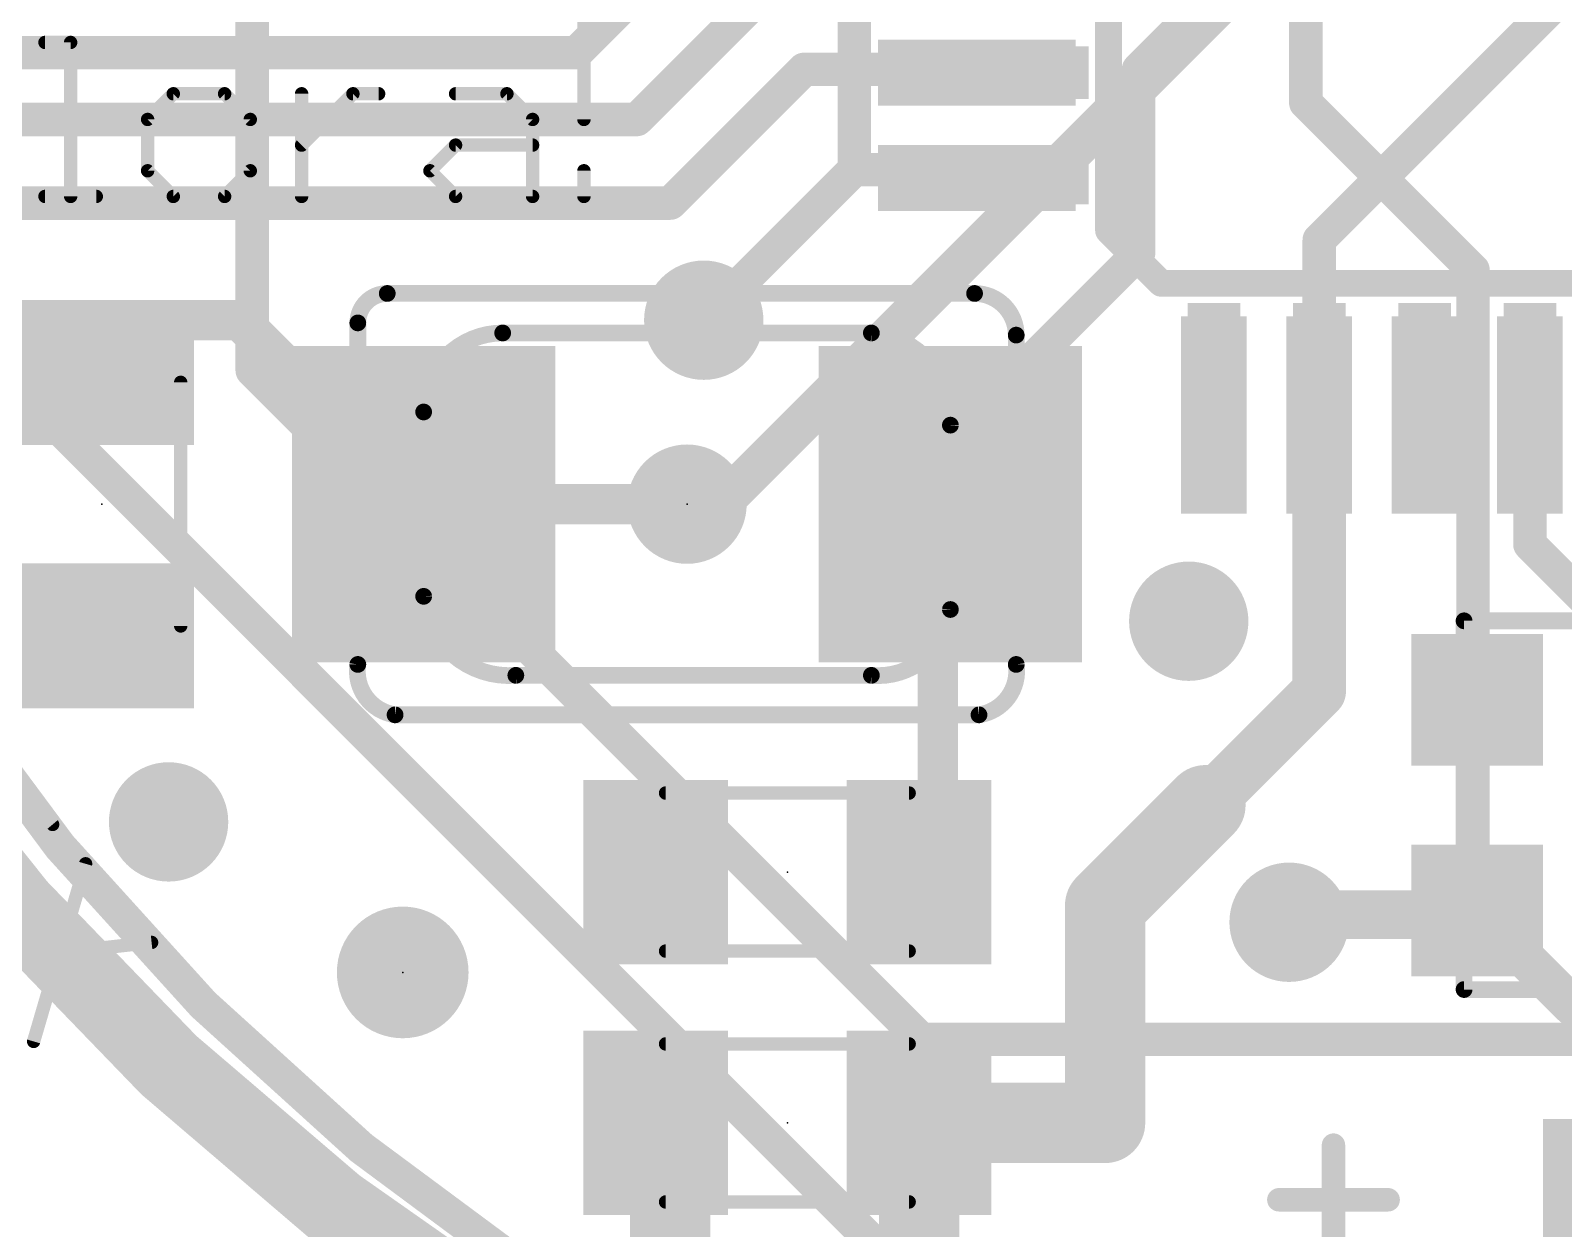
# Model space of a CAD drawing. Extents: x -22.4 to 22.3, y -22.2 to 22.2.
# Drawn here: x -12.99 to -1.35, y -13.37 to -4.28 of the extents above; entities that cross this region are included whole.
import ezdxf

# ---------------------------------------------------------------- set-up
doc = ezdxf.new("R2010")
doc.units = 0
for name, color, linetype in [('1', 12, 'CONTINUOUS'), ('16', 132, 'CONTINUOUS'), ('18', 110, 'CONTINUOUS'), ('20', 53, 'CONTINUOUS'), ('21', 53, 'CONTINUOUS'), ('23', 53, 'CONTINUOUS'), ('51', 53, 'CONTINUOUS')]:
    doc.layers.add(name, color=color, linetype=linetype)

# ---------------------------------------------------------------- blocks, each defined once
blk = doc.blocks.new('RECT')
blk.add_solid([(-0.5, -0.5), (0.5, -0.5), (-0.5, 0.5), (0.5, 0.5)])
blk = doc.blocks.new('PIE')
at = {"const_width": 0.5}
blk.add_lwpolyline([(0, -0.25, 1), (0, 0.25, 1), (0, -0.25)], format="xyb", dxfattribs=at)
blk = doc.blocks.new('ROUNDV')
at = {"const_width": 0.5}
blk.add_lwpolyline([(0, -0.25, 1), (0, 0.25, 1), (0, -0.25)], format="xyb", dxfattribs=at)

msp = doc.modelspace()

# ---------------------------------------------------------------- linework, layer by layer
at = {"layer": '1'}
for points, const_width in [([(-16.51, 0, 0.4142), (0, -16.51)], 0.254), ([(-8.8839, -4.4001, 1), (-8.7941, -4.4899)], 0.127), ([(-8.839, -4.5085, 1), (-8.839, -4.3815)], 0.127), ([(-7.112, -4.5085, 1), (-7.112, -4.6355)], 0.127), ([(-7.0671, -4.6169, 1), (-7.1569, -4.5271)], 0.127), ([(-5.7971, -4.5271, 1), (-5.8869, -4.6169)], 0.127), ([(-5.817, -4.5335, 1), (-5.817, -4.6605)], 0.127), ([(-5.8619, -4.6419, 1), (-5.7721, -4.5521)], 0.127), ([(-5.842, -4.6355, 1), (-5.842, -4.5085)], 0.127), ([(-5.8, -4.6605, 1), (-5.8, -4.5335)], 0.127), ([(-4.5085, -4.572, 1), (-4.6355, -4.572)], 0.127), ([(-4.6169, -4.5271, 1), (-4.5271, -4.6169)], 0.127), ([(-8.4269, -4.9081, 1), (-8.3371, -4.9979)], 0.127), ([(-8.382, -5.0165, 1), (-8.382, -4.8895)], 0.127), ([(-6.731, -5.2705, 1), (-6.731, -5.3975)], 0.127), ([(-6.6861, -5.3789, 1), (-6.7759, -5.2891)], 0.127), ([(-5.7785, -5.334, 1), (-5.9055, -5.334)], 0.127), ([(-5.7971, -5.3101, 1), (-5.8869, -5.3999)], 0.127), ([(-5.842, -5.3975, 1), (-5.842, -5.2705)], 0.127), ([(-5.9055, -5.355, 1), (-5.7785, -5.355)], 0.127), ([(-5.8449, -5.4419, 1), (-5.7551, -5.3521)], 0.127), ([(-8.128, -5.6515, 1), (-8.128, -5.5245)], 0.127), ([(-8.1729, -5.5431, 1), (-8.0831, -5.6329)], 0.127), ([(-3.1365, -5.867, 1), (-3.2635, -5.867)], 0.127), ([(-3.2449, -5.8221, 1), (-3.1551, -5.9119)], 0.127), ([(-4.6355, -5.969, 1), (-4.5085, -5.969)], 0.127), ([(-4.5271, -6.0139, 1), (-4.6169, -5.9241)], 0.127), ([(-12.3698, -6.477, 1), (-12.5222, -6.477)], 0.1524), ([(-12.446, -6.4008, 1), (-12.446, -6.5532)], 0.1524), ([(-11.3441, -6.4231, 1), (-11.4519, -6.5309)], 0.1524), ([(-11.398, -6.5532, 1), (-11.398, -6.4008)], 0.1524), ([(-7.9189, -6.4321, 1), (-7.8291, -6.5219)], 0.127), ([(-12.5222, -6.874, 1), (-12.3698, -6.874)], 0.1524), ([(-3.0984, -7.197, 1), (-3.3016, -7.197)], 0.2032), ([(-1.5365, -7.197, 1), (-1.6635, -7.197)], 0.127), ([(-3.2635, -7.197, 1), (-3.1365, -7.197)], 0.127), ([(-5.9248, -7.398, 1), (-6.0772, -7.398)], 0.1524), ([(-6.0459, -7.3531, 1), (-5.9561, -7.4429)], 0.127), ([(-10.001, -7.7978, 1), (-10.001, -7.9502)], 0.1524), ([(-10.0549, -7.9279, 1), (-9.9471, -7.8201)], 0.1524), ([(-8.001, -7.9502, 1), (-8.001, -7.7978)], 0.1524), ([(-6.0772, -7.874, 1), (-5.9248, -7.874)], 0.1524), ([(-5.9471, -7.9279, 1), (-6.0549, -7.8201)], 0.1524), ([(-6.0198, -7.969, 1), (-6.1722, -7.969)], 0.1524), ([(-6.1499, -7.9151, 1), (-6.0421, -8.0229)], 0.1524), ([(-1.5551, -8.1341, 1), (-1.6449, -8.2239)], 0.127), ([(-1.6635, -8.179, 1), (-1.5365, -8.179)], 0.127), ([(-3.3016, -9.296, 1), (-3.0984, -9.296)], 0.2032), ([(-3.1282, -9.3678, 1), (-3.2718, -9.2242)], 0.2032), ([(-3.9562, -10.2678, 1), (-4.1718, -10.0522)], 0.3048), ([(-4.1358, -10.0882, 1), (-3.9922, -10.2318)], 0.2032), ([(-6.239, -10.6045, 1), (-6.239, -10.7315)], 0.127), ([(-6.1722, -10.652, 1), (-6.0198, -10.652)], 0.1524), ([(-6.1569, -10.6231, 1), (-6.0671, -10.7129)], 0.127), ([(-6.0511, -10.6969, 1), (-6.1409, -10.6071)], 0.127), ([(-6.112, -10.7315, 1), (-6.112, -10.6045)], 0.127), ([(-2.0574, -10.795, 1), (-2.2606, -10.795)], 0.2032), ([(-4.9338, -10.8142, 1), (-4.7182, -11.0298)], 0.3048), ([(-4.6736, -10.922, 1), (-4.9784, -10.922)], 0.3048), ([(-3.429, -10.8838, 1), (-3.429, -11.0362)], 0.1524), ([(-3.3528, -10.96, 1), (-3.5052, -10.96)], 0.1524), ([(-3.2571, -10.9669, 1), (-3.3469, -10.8771)], 0.127), ([(-2.159, -10.8838, 1), (-2.159, -11.0362)], 0.1524), ([(-1.9461, -10.9061, 1), (-2.0539, -11.0139)], 0.1524), ([(-2, -11.0362, 1), (-2, -10.8838)], 0.1524), ([(-2, -11.0362, 1), (-2, -10.8838)], 0.1524), ([(-3.4739, -11.0041, 1), (-3.3841, -11.0939)], 0.127), ([(-2.2606, -10.96, 1), (-2.0574, -10.96)], 0.2032), ([(-3.5052, -11.049, 1), (-3.3528, -11.049)], 0.1524), ([(-1.276, -11.6078, 1), (-1.276, -11.7602)], 0.1524), ([(-1.3299, -11.7379, 1), (-1.2221, -11.6301)], 0.1524), ([(-6.0706, -12.446, 1), (-6.3754, -12.446)], 0.3048), ([(-8.239, -12.4206, 1), (-8.239, -12.7254)], 0.3048), ([(-7.9756, -12.573, 1), (-8.2804, -12.573)], 0.3048), ([(-8.128, -12.7254, 1), (-8.128, -12.4206)], 0.3048), ([(-6.3468, -12.4652, 1), (-6.1312, -12.6808)], 0.3048), ([(-6.239, -12.4206, 1), (-6.239, -12.7254)], 0.3048), ([(-6.0866, -12.573, 1), (-6.3914, -12.573)], 0.3048), ([(-6.0706, -12.557, 1), (-6.3754, -12.557)], 0.3048), ([(-6.223, -12.4206, 1), (-6.223, -12.7254)], 0.3048), ([(-6.1152, -12.6648, 1), (-6.3308, -12.4492)], 0.3048), ([(-6.223, -12.7254, 1), (-6.223, -12.4206)], 0.3048), ([(-4.826, -12.7254, 1), (-4.826, -12.4206)], 0.3048), ([(-6.3754, -12.557, 1), (-6.0706, -12.557)], 0.3048), ([(-6.3754, -12.573, 1), (-6.0706, -12.573)], 0.3048), ([(-4.9784, -12.573, 1), (-4.6736, -12.573)], 0.3048)]:
    msp.add_lwpolyline(points, format="xyb", dxfattribs=dict(at, const_width=const_width))
for points, const_width in [([(-8.839, -4.445), (-7.391, -2.997)], 0.254), ([(-3.048, -3.048), (-4.572, -4.572)], 0.254), ([(-0.762, -3.429), (-3.2, -5.867)], 0.254), ([(-7.226, -3.797), (-8.382, -4.953)], 0.254), ([(-8.839, -4.445), (-13.462, -4.445)], 0.254), ([(-7.112, -4.572), (-8.128, -5.588)], 0.254), ([(-5.842, -4.572), (-7.112, -4.572)], 0.254), ([(-5.817, -4.597), (-5.842, -4.572)], 0.254), ([(-5.8, -4.597), (-5.817, -4.597)], 0.254), ([(-4.572, -4.572), (-4.572, -5.969)], 0.254), ([(-8.382, -4.953), (-14.097, -4.953)], 0.254), ([(-7.874, -6.477), (-6.731, -5.334)], 0.254), ([(-6.731, -5.334), (-5.842, -5.334)], 0.254), ([(-5.842, -5.334), (-5.842, -5.355)], 0.254), ([(-5.842, -5.355), (-5.8, -5.397)], 0.254), ([(-8.128, -5.588), (-13.462, -5.588)], 0.254), ([(-3.2, -5.867), (-3.2, -7.197)], 0.254), ([(-4.572, -5.969), (-6.001, -7.398)], 0.254), ([(-12.446, -6.477), (-12.446, -6.874)], 0.3048), ([(-11.398, -6.477), (-12.446, -6.477)], 0.3048), ([(-10.001, -7.874), (-11.398, -6.477)], 0.3048), ([(-3.2, -7.197), (-3.2, -9.296)], 0.4064), ([(-1.6, -8.179), (-1.6, -7.197)], 0.254), ([(-6.001, -7.398), (-6.001, -7.874)], 0.3048), ([(-8.001, -7.874), (-10.001, -7.874)], 0.3048), ([(-6.001, -7.874), (-6.096, -7.969)], 0.3048), ([(-6.096, -7.969), (-6.096, -10.652)], 0.3048), ([(-0.635, -9.144), (-1.6, -8.179)], 0.254), ([(-3.2, -9.296), (-4.064, -10.16)], 0.4064), ([(-4.064, -10.16), (-4.826, -10.922)], 0.6096), ([(-6.112, -10.668), (-6.239, -10.668)], 0.254), ([(-6.096, -10.652), (-6.112, -10.668)], 0.254), ([(-2.159, -10.96), (-2.159, -10.795)], 0.4064), ([(-4.826, -10.922), (-4.826, -12.573)], 0.6096), ([(-3.429, -10.96), (-2, -10.96)], 0.3048), ([(-3.429, -11.049), (-3.429, -10.96)], 0.3048), ([(-3.429, -11.049), (-3.302, -10.922)], 0.254), ([(-2, -10.96), (-2.159, -10.96)], 0.3048), ([(-2, -10.96), (-1.276, -11.684)], 0.3048), ([(-1.276, -11.684), (1.143, -11.684)], 0.3048), ([(-6.223, -12.557), (-6.223, -12.446)], 0.6096), ([(-8.128, -12.573), (-8.239, -12.573)], 0.6096), ([(-8.128, -14.224), (-8.128, -12.573)], 0.6096), ([(-6.223, -12.557), (-6.239, -12.573)], 0.6096), ([(-6.223, -12.573), (-6.239, -12.573)], 0.6096), ([(-6.239, -14.621), (-6.239, -12.573)], 0.6096), ([(-6.223, -12.573), (-6.223, -12.557)], 0.6096), ([(-4.826, -12.573), (-6.223, -12.573)], 0.6096)]:
    msp.add_lwpolyline(points, dxfattribs=dict(at, const_width=const_width))
at = {"layer": '16'}
for points, const_width in [([(-6.731, 2.413), (-6.731, -5.334)], 0.254), ([(-11.303, -6.858), (-11.303, -3.302)], 0.254), ([(-3.302, -3.81), (-3.302, -4.826)], 0.254), ([(-3.937, -4.064), (-7.747, -7.874)], 0.3048), ([(-3.302, -4.826), (-2.032, -6.096)], 0.254), ([(-6.731, -5.334), (-7.874, -6.477)], 0.254), ([(-2.032, -6.096), (-2.032, -10.795)], 0.254), ([(-6.35, -13.716), (-13.208, -6.858)], 0.254), ([(-6.223, -11.938), (-11.303, -6.858)], 0.254), ([(-7.747, -7.874), (-8.001, -7.874)], 0.3048), ([(-2.032, -10.795), (-2.286, -11.049)], 0.254), ([(-2.286, -11.049), (-3.429, -11.049)], 0.254), ([(1.524, -11.938), (-6.223, -11.938)], 0.254)]:
    msp.add_lwpolyline(points, dxfattribs=dict(at, const_width=const_width))
for points, const_width in [([(-16.51, 0, 0.4142), (0, -16.51)], 0.254), ([(-17.399, -0.381, 0.2679), (-7.874, -14.986)], 0.6096), ([(-3.2571, -4.7811, 1), (-3.3469, -4.8709)], 0.127), ([(-3.3655, -4.826, 1), (-3.2385, -4.826)], 0.127), ([(-6.6861, -5.3789, 1), (-6.7759, -5.2891)], 0.127), ([(-6.7945, -5.334, 1), (-6.6675, -5.334)], 0.127), ([(-1.9685, -6.096, 1), (-2.0955, -6.096)], 0.127), ([(-2.0769, -6.1409, 1), (-1.9871, -6.0511)], 0.127), ([(-7.9189, -6.4321, 1), (-7.8291, -6.5219)], 0.127), ([(-11.2581, -6.8131, 1), (-11.3479, -6.9029)], 0.127), ([(-11.3665, -6.858, 1), (-11.2395, -6.858)], 0.127), ([(-8.001, -7.7978, 1), (-8.001, -7.9502)], 0.1524), ([(-7.8009, -7.8201, 1), (-7.6931, -7.9279)], 0.1524), ([(-7.747, -7.9502, 1), (-7.747, -7.7978)], 0.1524), ([(-1.9871, -10.8399, 1), (-2.0769, -10.7501)], 0.127), ([(-2.0955, -10.795, 1), (-1.9685, -10.795)], 0.127), ([(-3.429, -10.9855, 1), (-3.429, -11.1125)], 0.127), ([(-2.3309, -11.0041, 1), (-2.2411, -11.0939)], 0.127), ([(-2.286, -11.1125, 1), (-2.286, -10.9855)], 0.127), ([(-6.223, -11.8745, 1), (-6.223, -12.0015)], 0.127), ([(-6.2679, -11.9829, 1), (-6.1781, -11.8931)], 0.127)]:
    msp.add_lwpolyline(points, format="xyb", dxfattribs=dict(at, const_width=const_width))
at = {"layer": '20'}
msp.add_arc((0, 0), 22.225, 180, 270, dxfattribs=at)
at = {"layer": '21'}
for points, const_width in [([(-4.8, -5.797), (-4.8, 3.003)], 0.2032), ([(-8.7839, -4.1729), (-8.7839, -4.9525)], 0.1016), ([(-12.8768, -4.3678), (-12.6819, -4.3678)], 0.1016), ([(-12.6819, -4.3678), (-12.6819, -5.5372)], 0.1016), ([(-11.9023, -4.7576), (-12.0972, -4.9525)], 0.1016), ([(-11.5125, -4.7576), (-11.9023, -4.7576)], 0.1016), ([(-11.3176, -4.9525), (-11.5125, -4.7576)], 0.1016), ([(-10.9278, -5.5372), (-10.9278, -4.7576)], 0.1016), ([(-10.9278, -5.1474), (-10.538, -4.7576)], 0.1016), ([(-10.538, -4.7576), (-10.3431, -4.7576)], 0.1016), ([(-9.7584, -4.7576), (-9.3686, -4.7576)], 0.1016), ([(-9.3686, -4.7576), (-9.1737, -4.9525)], 0.1016), ([(-12.0972, -4.9525), (-12.0972, -5.3423)], 0.1016), ([(-11.3176, -5.3423), (-11.3176, -4.9525)], 0.1016), ([(-9.1737, -4.9525), (-9.1737, -5.5372)], 0.1016), ([(-9.9533, -5.3423), (-9.7584, -5.1474)], 0.1016), ([(-9.7584, -5.1474), (-9.1737, -5.1474)], 0.1016), ([(-12.0972, -5.3423), (-11.9023, -5.5372)], 0.1016), ([(-11.5125, -5.5372), (-11.3176, -5.3423)], 0.1016), ([(-9.7584, -5.5372), (-9.9533, -5.3423)], 0.1016), ([(-8.7839, -5.3423), (-8.7839, -5.5372)], 0.1016), ([(-12.8768, -5.5372), (-12.487, -5.5372)], 0.1016), ([(-11.9023, -5.5372), (-11.5125, -5.5372)], 0.1016), ([(-9.1737, -5.5372), (-9.7584, -5.5372)], 0.1016), ([(-4.4, -6.197), (-4.8, -5.797)], 0.2032), ([(4.4, -6.197), (-4.4, -6.197)], 0.2032), ([(-10.2774, -6.274), (-5.8172, -6.274)], 0.127), ([(-10.501, -9.0912), (-10.501, -6.4976)], 0.127), ([(-9.401, -6.574), (-6.601, -6.574)], 0.127), ([(-5.501, -6.5902), (-5.501, -9.0912)], 0.127), ([(-10.001, -8.574), (-10.001, -7.174)], 0.127), ([(-6.001, -7.274), (-6.001, -8.674)], 0.127), ([(-2.1, -11.56), (-2.1, -8.76)], 0.127), ([(-2.1, -8.76), (2.1, -8.76)], 0.127), ([(-6.601, -9.174), (-9.301, -9.174)], 0.127), ([(-5.7838, -9.474), (-10.2182, -9.474)], 0.127), ([(2.1, -11.56), (-2.1, -11.56)], 0.127), ([(-3.0916, -12.7414), (-3.0916, -13.5719)], 0.1778), ([(-3.5068, -13.1567), (-2.6764, -13.1567)], 0.1778)]:
    msp.add_lwpolyline(points, dxfattribs=dict(at, const_width=const_width))
for points, const_width in [([(-12.8768, -4.3424, 1), (-12.8768, -4.3932)], 0.0508), ([(-12.6565, -4.3678, 1), (-12.7073, -4.3678)], 0.0508), ([(-12.6819, -4.3932, 1), (-12.6819, -4.3424)], 0.0508), ([(-11.9023, -4.7322, 1), (-11.9023, -4.783)], 0.0508), ([(-11.8843, -4.7756, 1), (-11.9203, -4.7396)], 0.0508), ([(-11.4945, -4.7396, 1), (-11.5305, -4.7756)], 0.0508), ([(-11.5125, -4.783, 1), (-11.5125, -4.7322)], 0.0508), ([(-10.9024, -4.7576, 1), (-10.9532, -4.7576)], 0.0508), ([(-10.538, -4.7322, 1), (-10.538, -4.783)], 0.0508), ([(-10.5201, -4.7756, 1), (-10.556, -4.7396)], 0.0508), ([(-10.3431, -4.783, 1), (-10.3431, -4.7322)], 0.0508), ([(-9.7584, -4.7322, 1), (-9.7584, -4.783)], 0.0508), ([(-9.3507, -4.7396, 1), (-9.3866, -4.7756)], 0.0508), ([(-9.3686, -4.783, 1), (-9.3686, -4.7322)], 0.0508), ([(-12.1152, -4.9345, 1), (-12.0792, -4.9705)], 0.0508), ([(-12.0718, -4.9525, 1), (-12.1226, -4.9525)], 0.0508), ([(-11.2922, -4.9525, 1), (-11.343, -4.9525)], 0.0508), ([(-11.3356, -4.9705, 1), (-11.2996, -4.9345)], 0.0508), ([(-9.1483, -4.9525, 1), (-9.1991, -4.9525)], 0.0508), ([(-9.1917, -4.9705, 1), (-9.1558, -4.9345)], 0.0508), ([(-8.8093, -4.9525, 1), (-8.7585, -4.9525)], 0.0508), ([(-10.9458, -5.1294, 1), (-10.9098, -5.1654)], 0.0508), ([(-9.7584, -5.122, 1), (-9.7584, -5.1728)], 0.0508), ([(-9.7405, -5.1654, 1), (-9.7764, -5.1294)], 0.0508), ([(-9.1737, -5.1728, 1), (-9.1737, -5.122)], 0.0508), ([(-12.0792, -5.3243, 1), (-12.1152, -5.3603)], 0.0508), ([(-12.1226, -5.3423, 1), (-12.0718, -5.3423)], 0.0508), ([(-11.343, -5.3423, 1), (-11.2922, -5.3423)], 0.0508), ([(-11.2996, -5.3603, 1), (-11.3356, -5.3243)], 0.0508), ([(-9.9354, -5.3243, 1), (-9.9713, -5.3603)], 0.0508), ([(-9.9713, -5.3243, 1), (-9.9354, -5.3603)], 0.0508), ([(-8.7585, -5.3423, 1), (-8.8093, -5.3423)], 0.0508), ([(-12.8768, -5.5118, 1), (-12.8768, -5.5626)], 0.0508), ([(-12.7073, -5.5372, 1), (-12.6565, -5.5372)], 0.0508), ([(-12.487, -5.5626, 1), (-12.487, -5.5118)], 0.0508), ([(-11.9023, -5.5118, 1), (-11.9023, -5.5626)], 0.0508), ([(-11.9203, -5.5552, 1), (-11.8843, -5.5192)], 0.0508), ([(-11.5305, -5.5192, 1), (-11.4945, -5.5552)], 0.0508), ([(-11.5125, -5.5626, 1), (-11.5125, -5.5118)], 0.0508), ([(-10.9532, -5.5372, 1), (-10.9024, -5.5372)], 0.0508), ([(-9.7584, -5.5118, 1), (-9.7584, -5.5626)], 0.0508), ([(-9.7764, -5.5552, 1), (-9.7405, -5.5192)], 0.0508), ([(-9.1991, -5.5372, 1), (-9.1483, -5.5372)], 0.0508), ([(-9.1737, -5.5626, 1), (-9.1737, -5.5118)], 0.0508), ([(-8.8093, -5.5372, 1), (-8.7585, -5.5372)], 0.0508), ([(-4.7641, -5.7611, 1), (-4.8359, -5.8329)], 0.1016), ([(-4.8508, -5.797, 1), (-4.7492, -5.797)], 0.1016), ([(-4.4, -6.1462, 1), (-4.4, -6.2478)], 0.1016), ([(-4.4359, -6.2329, 1), (-4.3641, -6.1611)], 0.1016), ([(-10.2774, -6.274, 0.4142), (-10.501, -6.4976)], 0.127), ([(-10.2774, -6.2423, 1), (-10.2774, -6.3057)], 0.0635), ([(-10.2774, -6.3057, 1), (-10.2774, -6.2423)], 0.0635), ([(-5.501, -6.5902, 0.4142), (-5.8172, -6.274)], 0.127), ([(-5.8172, -6.2423, 1), (-5.8172, -6.3057)], 0.0635), ([(-5.8172, -6.3057, 1), (-5.8172, -6.2423)], 0.0635), ([(-10.4693, -6.4976, 1), (-10.5328, -6.4976)], 0.0635), ([(-10.5328, -6.4976, 1), (-10.4693, -6.4976)], 0.0635), ([(-9.401, -6.574, 0.4142), (-10.001, -7.174)], 0.127), ([(-9.401, -6.5423, 1), (-9.401, -6.6058)], 0.0635), ([(-9.401, -6.6058, 1), (-9.401, -6.5423)], 0.0635), ([(-6.001, -7.274, 0.414), (-6.601, -6.574)], 0.127), ([(-6.5986, -6.5423, 1), (-6.6034, -6.6057)], 0.0635), ([(-6.601, -6.6058, 1), (-6.601, -6.5423)], 0.0635), ([(-5.4693, -6.5902, 1), (-5.5328, -6.5902)], 0.0635), ([(-5.5328, -6.5902, 1), (-5.4693, -6.5902)], 0.0635), ([(-9.9693, -7.174, 1), (-10.0328, -7.174)], 0.0635), ([(-10.0328, -7.174, 1), (-9.9693, -7.174)], 0.0635), ([(-5.9693, -7.274, 1), (-6.0328, -7.274)], 0.0635), ([(-6.0327, -7.2716, 1), (-5.9693, -7.2764)], 0.0635), ([(-10.001, -8.574, 0.4142), (-9.301, -9.174)], 0.127), ([(-9.9693, -8.5716, 1), (-10.0327, -8.5764)], 0.0635), ([(-10.0328, -8.574, 1), (-9.9693, -8.574)], 0.0635), ([(-6.601, -9.174, 0.4142), (-6.001, -8.674)], 0.127), ([(-5.9694, -8.6769, 1), (-6.0326, -8.6711)], 0.0635), ([(-6.0328, -8.674, 1), (-5.9693, -8.674)], 0.0635), ([(-2.0682, -8.76, 1), (-2.1318, -8.76)], 0.0635), ([(-2.1, -8.7282, 1), (-2.1, -8.7918)], 0.0635), ([(-10.501, -9.0912, 0.4142), (-10.2182, -9.474)], 0.127), ([(-10.5328, -9.0912, 1), (-10.4693, -9.0912)], 0.0635), ([(-10.4696, -9.0959, 1), (-10.5324, -9.0865)], 0.0635), ([(-5.7838, -9.474, 0.4142), (-5.501, -9.0912)], 0.127), ([(-5.4696, -9.0865, 1), (-5.5324, -9.0959)], 0.0635), ([(-5.5328, -9.0912, 1), (-5.4693, -9.0912)], 0.0635), ([(-9.301, -9.1423, 1), (-9.301, -9.2058)], 0.0635), ([(-9.2986, -9.2057, 1), (-9.3034, -9.1423)], 0.0635), ([(-6.5981, -9.1424, 1), (-6.6039, -9.2056)], 0.0635), ([(-6.601, -9.2058, 1), (-6.601, -9.1423)], 0.0635), ([(-10.2182, -9.4422, 1), (-10.2182, -9.5058)], 0.0635), ([(-10.2229, -9.5054, 1), (-10.2135, -9.4426)], 0.0635), ([(-5.7885, -9.4426, 1), (-5.7791, -9.5054)], 0.0635), ([(-5.7838, -9.5058, 1), (-5.7838, -9.4422)], 0.0635), ([(-2.1, -11.5282, 1), (-2.1, -11.5918)], 0.0635), ([(-2.1318, -11.56, 1), (-2.0682, -11.56)], 0.0635), ([(-3.0472, -12.7414, 1), (-3.1361, -12.7414)], 0.0889), ([(-3.5068, -13.1122, 1), (-3.5068, -13.2011)], 0.0889), ([(-2.6764, -13.2011, 1), (-2.6764, -13.1122)], 0.0889)]:
    msp.add_lwpolyline(points, format="xyb", dxfattribs=dict(at, const_width=const_width))
at = {"layer": '23'}
for p in [(-12.446, -7.874), (-8.001, -7.874), (-7.239, -10.668), (-10.16, -11.43), (-7.239, -12.573)]:
    msp.add_point(p, dxfattribs=at)
at = {"layer": '51', "const_width": 0.1016}
for points in [[(-11.846, -6.949), (-11.846, -8.799)], [(-13.3198, -9.7093), (-12.8187, -10.3065)], [(-8.164, -10.068), (-6.314, -10.068)], [(-12.5682, -10.6051), (-12.9629, -11.954)], [(-12.0671, -11.2023), (-13.464, -11.3568)], [(-6.314, -11.268), (-8.164, -11.268)], [(-8.164, -11.973), (-6.314, -11.973)], [(-6.314, -13.173), (-8.164, -13.173)]]:
    msp.add_lwpolyline(points, dxfattribs=at)
at = {"layer": '51', "const_width": 0.0508}
for points in [[(-11.8206, -6.949, 1), (-11.8714, -6.949)], [(-11.8714, -8.799, 1), (-11.8206, -8.799)], [(-8.164, -10.0426, 1), (-8.164, -10.0934)], [(-6.314, -10.0934, 1), (-6.314, -10.0426)], [(-12.8382, -10.3228, 1), (-12.7993, -10.2902)], [(-12.5438, -10.6122, 1), (-12.5925, -10.598)], [(-12.0643, -11.2276, 1), (-12.0698, -11.1771)], [(-8.164, -11.2426, 1), (-8.164, -11.2934)], [(-6.314, -11.2934, 1), (-6.314, -11.2426)], [(-12.9872, -11.9469, 1), (-12.9385, -11.9611)], [(-8.164, -11.9476, 1), (-8.164, -11.9984)], [(-6.314, -11.9984, 1), (-6.314, -11.9476)], [(-8.164, -13.1476, 1), (-8.164, -13.1984)], [(-6.314, -13.1984, 1), (-6.314, -13.1476)]]:
    msp.add_lwpolyline(points, format="xyb", dxfattribs=at)

# ---------------------------------------------------------------- block references
at = {"layer": '1'}
for p, xscale, yscale, rotation in [((-5.8, -4.597), 0.5, 1.5, 270), ((-5.8, -5.397), 0.5, 1.5, 270), ((-12.446, -6.874), 1.1, 1.4, 270), ((-4, -7.197), 1.5, 0.5, 270), ((-3.2, -7.197), 1.5, 0.5, 270), ((-2.4, -7.197), 1.5, 0.5, 270), ((-1.6, -7.197), 1.5, 0.5, 270), ((-10.001, -7.874), 2, 2.4, 180), ((-12.446, -8.874), 1.1, 1.4, 270), ((-8.239, -10.668), 1.1, 1.4, 180), ((-6.239, -10.668), 1.1, 1.4, 180), ((-8.239, -12.573), 1.1, 1.4, 180), ((-6.239, -12.573), 1.1, 1.4, 180)]:
    msp.add_blockref('RECT', p, dxfattribs=dict(at, xscale=xscale, yscale=yscale, rotation=rotation))
at = {"layer": '1', "xscale": 2, "yscale": 2.4}
msp.add_blockref('RECT', (-6.001, -7.874), dxfattribs=at)
at = {"layer": '1', "rotation": 180}
for p in [(-2, -9.36), (-2, -10.96)]:
    msp.add_blockref('RECT', p, dxfattribs=at)
at = {"layer": '1'}
msp.add_blockref('PIE', (-10.16, -11.43), dxfattribs=at)
at = {"layer": '1', "yscale": 4.6, "rotation": 180}
msp.add_blockref('RECT', (-1, -14.842), dxfattribs=at)
at = {"layer": '18', "xscale": 0.9064, "yscale": 0.9064}
for p in [(-7.874, -6.477), (-7.874, -6.477), (-8.001, -7.874), (-8.001, -7.874), (-4.191, -8.763), (-4.191, -8.763), (-11.938, -10.287), (-11.938, -10.287), (-3.429, -11.049), (-3.429, -11.049)]:
    msp.add_blockref('ROUNDV', p, dxfattribs=at)
at = {"layer": '51'}
for p, xscale, yscale, rotation in [((-5.5251, -4.597), 0.4, 1.1501, 270), ((-5.5251, -5.397), 0.3998, 1.1501, 270), ((-4, -6.9221), 1.1501, 0.3998, 270), ((-3.2, -6.9221), 1.1501, 0.4, 270), ((-2.3999, -6.9221), 1.1501, 0.4, 270), ((-1.6, -6.9221), 1.1501, 0.4001, 270), ((-12.446, -7.124), 0.5, 1.3, 270), ((-12.446, -8.624), 0.5, 1.3, 270), ((-7.989, -10.668), 0.5, 1.3, 180), ((-6.489, -10.668), 0.5, 1.3, 180), ((-7.989, -12.573), 0.5, 1.3, 180), ((-6.489, -12.573), 0.5, 1.3, 180)]:
    msp.add_blockref('RECT', p, dxfattribs=dict(at, xscale=xscale, yscale=yscale, rotation=rotation))

doc.saveas('drawing.dxf')
